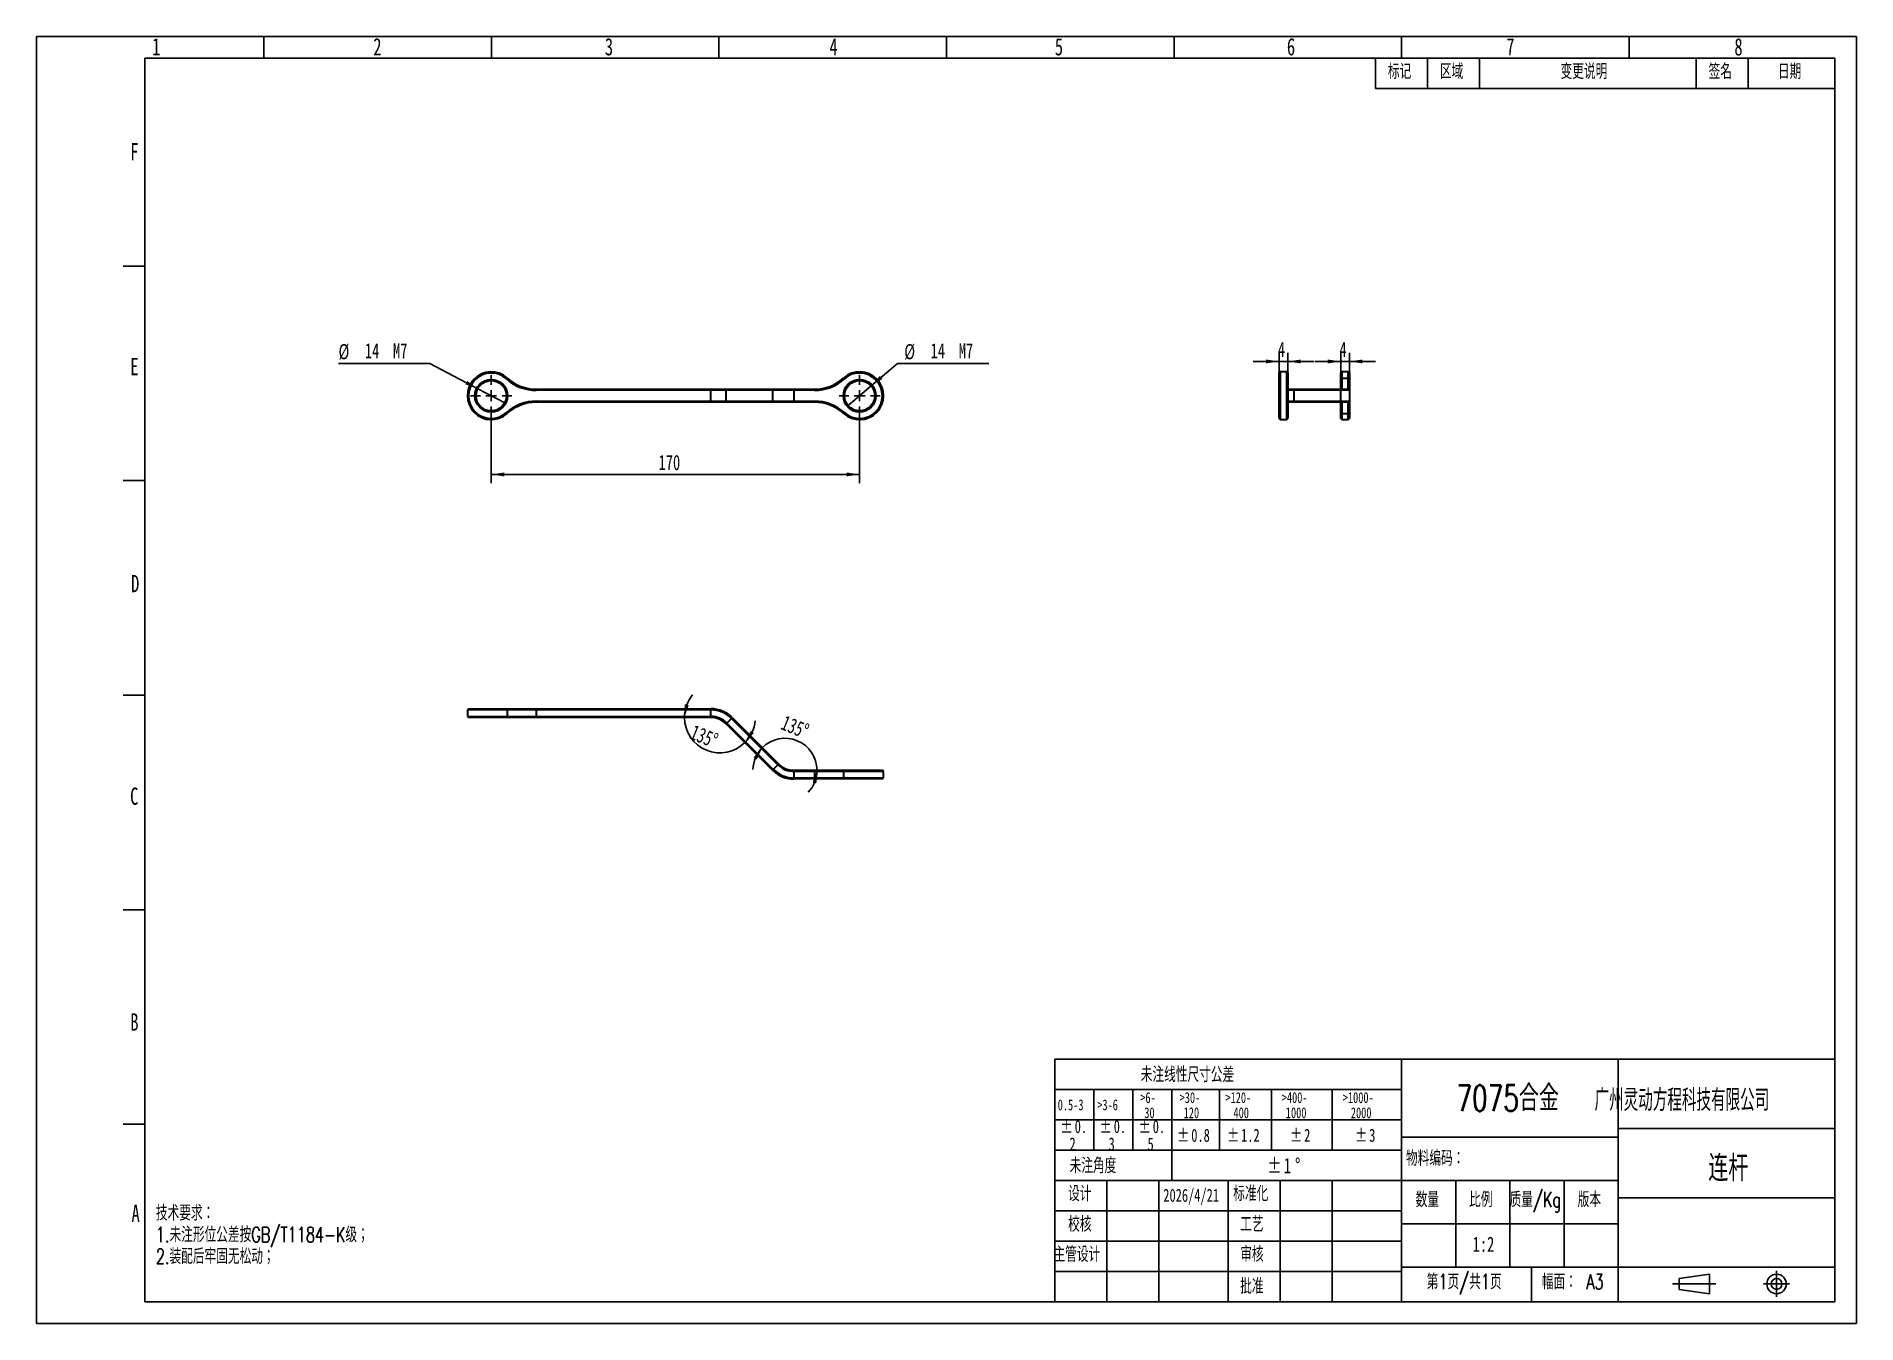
# Model space of a CAD drawing. Header units: millimetres. Extents: x 0 to 420, y 0 to 297.
import ezdxf

# ---------------------------------------------------------------- set-up
doc = ezdxf.new("R2010")
doc.units = ezdxf.units.MM
doc.linetypes.add('CENTERX2', pattern=[20.32, 12.7, -2.54, 2.54, -2.54])
for name, color, linetype in [('中心线', 6, 'CENTERX2'), ('尺寸线', 5, 'Continuous'), ('细实线', 7, 'Continuous')]:
    doc.layers.add(name, color=color, linetype=linetype)
doc.layers.add('图框', color=7, linetype='Continuous', lineweight=50)
doc.layers.add('粗实线', color=7, linetype='Continuous', lineweight=25)
doc.styles.add('SLDTEXTSTYLE0', font='TXT', dxfattribs={"width": 0.7, "bigfont": 'bigfont'})
doc.styles.add('SLDTEXTSTYLE1', font='TXT', dxfattribs={"width": 0.7})
doc.styles.add('SLDTEXTSTYLE2', font='TXT', dxfattribs={"width": 0.610802, "bigfont": 'bigfont'})
doc.dimstyles.new('SLDDIMSTYLE0', dxfattribs={"dimtxt": 3.5, "dimasz": 3, "dimexe": 0, "dimexo": 0.0625, "dimgap": 0.875, "dimtad": 2, "dimlfac": 2, "dimrnd": 1e-09, "dimzin": 12, "dimdsep": 46, "dimtxsty": 'SLDTEXTSTYLE1', "dimblk1": 'NONE', "dimsah": 1, "dimcen": 0, "dimadec": 0, "dimazin": 3, "dimtfac": 1, "dimtmove": 0, "dimatfit": 3, "dimldrblk": 'NONE', "dimfxl": 0, "dimfrac": 2, "dimtolj": 1, "dimtzin": 12, "dimarcsym": 0})
doc.dimstyles.new('SLDDIMSTYLE1', dxfattribs={"dimtxt": 3.5, "dimasz": 3, "dimexe": 0, "dimexo": 0.0625, "dimgap": 0.875, "dimtad": 2, "dimlfac": 2, "dimrnd": 1e-09, "dimzin": 12, "dimdsep": 46, "dimtxsty": 'SLDTEXTSTYLE1', "dimsah": 1, "dimcen": 0.09, "dimadec": 0, "dimazin": 3, "dimtfac": 1, "dimtofl": 0, "dimtmove": 0, "dimatfit": 3, "dimfxl": 0, "dimfrac": 2, "dimtolj": 1, "dimtzin": 12, "dimarcsym": 0})
doc.dimstyles.new('SLDDIMSTYLE2', dxfattribs={"dimtxt": 3.5, "dimasz": 3, "dimexe": 0, "dimexo": 0.0625, "dimgap": 0.875, "dimtad": 2, "dimlfac": 2, "dimrnd": 1e-09, "dimzin": 12, "dimdsep": 46, "dimtxsty": 'SLDTEXTSTYLE1', "dimsah": 1, "dimcen": 0.09, "dimadec": 0, "dimazin": 3, "dimtfac": 1, "dimtmove": 0, "dimatfit": 0, "dimfxl": 0, "dimfrac": 2, "dimtolj": 1, "dimtzin": 12, "dimarcsym": 0})
doc.dimstyles.new('SLDDIMSTYLE3', dxfattribs={"dimtxt": 3.5, "dimasz": 3, "dimexe": 0, "dimexo": 0.0625, "dimgap": 0.875, "dimtad": 2, "dimdec": 4, "dimlfac": 2, "dimzin": 12, "dimdsep": 46, "dimtxsty": 'SLDTEXTSTYLE1', "dimsah": 1, "dimcen": 0.09, "dimazin": 3, "dimtfac": 1, "dimtofl": 0, "dimtmove": 0, "dimatfit": 3, "dimfxl": 0, "dimfrac": 2, "dimtolj": 1, "dimtzin": 12, "dimarcsym": 0})

# ---------------------------------------------------------------- blocks, each defined once
blk = doc.blocks.new('SW_TABLEANNOTATION_0')
at = {"layer": '细实线', "color": 0}
for p, q in [((0, 0), (0, -7)), ((0, 0), (12, 0)), ((0, 0), (0, -7)), ((106, 0), (0, 0)), ((12, 0), (12, -7)), ((12, 0), (24, 0)), ((24, 0), (24, -7)), ((24, 0), (74, 0)), ((74, 0), (74, -7)), ((74, 0), (86, 0)), ((86, 0), (86, -7)), ((86, 0), (106, 0)), ((106, 0), (106, -7)), ((106, -7), (106, 0)), ((0, -7), (12, -7)), ((0, -7), (106, -7)), ((12, -7), (24, -7)), ((24, -7), (74, -7)), ((74, -7), (86, -7)), ((86, -7), (106, -7))]:
    blk.add_line(p, q, dxfattribs=at)
at = {"layer": '细实线', "color": 0, "char_height": 3.5, "attachment_point": 1, "style": 'SLDTEXTSTYLE0'}
for s, insert in [('标记', (2.85, -1.34)), ('区域', (14.85, -1.34)), ('变更说明', (42.7, -1.34)), ('签名', (76.85, -1.34)), ('日期', (92.85, -1.34))]:
    blk.add_mtext(s, dxfattribs=dict(at, insert=insert))
blk = doc.blocks.new('SW_TABLEANNOTATION_1')
at = {"layer": '细实线', "color": 0}
for p, q in [((0, 0), (0, -7)), ((0, 0), (9, 0)), ((9, 0), (18, 0)), ((18, 0), (27, 0)), ((27, 0), (38, 0)), ((38, 0), (50, 0)), ((50, 0), (64, 0)), ((64, 0), (80, 0)), ((80, 0), (80, -7)), ((0, -7), (0, -14)), ((0, -7), (9, -7)), ((9, -7), (9, -14)), ((9, -7), (18, -7)), ((18, -7), (18, -14)), ((18, -7), (27, -7)), ((27, -7), (27, -14)), ((27, -7), (38, -7)), ((38, -7), (38, -14)), ((38, -7), (50, -7)), ((50, -7), (50, -14)), ((50, -7), (64, -7)), ((64, -7), (64, -14)), ((64, -7), (80, -7)), ((80, -7), (80, -14)), ((0, -14), (0, -21)), ((0, -14), (9, -14)), ((9, -14), (9, -21)), ((9, -14), (18, -14)), ((18, -14), (18, -21)), ((18, -14), (27, -14)), ((27, -14), (27, -21)), ((27, -14), (38, -14)), ((38, -14), (38, -21)), ((38, -14), (50, -14)), ((50, -14), (50, -21)), ((50, -14), (64, -14)), ((64, -14), (64, -21)), ((64, -14), (80, -14)), ((80, -14), (80, -21)), ((0, -21), (0, -28)), ((0, -21), (9, -21)), ((9, -21), (18, -21)), ((18, -21), (27, -21)), ((27, -21), (27, -28)), ((27, -21), (27, -28)), ((27, -21), (38, -21)), ((38, -21), (50, -21)), ((50, -21), (64, -21)), ((64, -21), (80, -21)), ((80, -21), (80, -28)), ((0, -28), (9, -28)), ((9, -28), (18, -28)), ((18, -28), (27, -28)), ((27, -28), (38, -28)), ((38, -28), (50, -28)), ((50, -28), (64, -28)), ((64, -28), (80, -28))]:
    blk.add_line(p, q, dxfattribs=at)
at = {"layer": '细实线', "color": 0, "attachment_point": 1}
for s, insert, char_height, style in [('未注线性尺寸公差', (19.82, -1.79), 3.5, 'SLDTEXTSTYLE0'), ('>6-', (19.71, -7.6), 2.5, 'SLDTEXTSTYLE1'), ('>30-', (28.79, -7.6), 2.5, 'SLDTEXTSTYLE1'), ('>120-', (39.36, -7.6), 2.5, 'SLDTEXTSTYLE1'), ('>400-', (52.36, -7.6), 2.5, 'SLDTEXTSTYLE1'), ('>1000-', (66.44, -7.6), 2.5, 'SLDTEXTSTYLE1'), ('0.5-3', (0.66, -9.28), 2.5, 'SLDTEXTSTYLE1'), ('>3-6', (9.79, -9.28), 2.5, 'SLDTEXTSTYLE1'), ('30', (20.65, -11.1), 2.5, 'SLDTEXTSTYLE1'), ('120', (29.72, -11.1), 2.5, 'SLDTEXTSTYLE1'), ('400', (41.22, -11.1), 2.5, 'SLDTEXTSTYLE1'), ('1000', (53.3, -11.1), 2.5, 'SLDTEXTSTYLE1'), ('2000', (68.3, -11.1), 2.5, 'SLDTEXTSTYLE1'), ('%%p', (1.3, -14.03), 3, 'SLDTEXTSTYLE1'), ('0.', (4.59, -14.03), 3, 'SLDTEXTSTYLE1'), ('%%p', (10.3, -14.03), 3, 'SLDTEXTSTYLE1'), ('0.', (13.59, -14.03), 3, 'SLDTEXTSTYLE1'), ('%%p', (19.3, -14.03), 3, 'SLDTEXTSTYLE1'), ('0.', (22.59, -14.03), 3, 'SLDTEXTSTYLE1'), ('%%p', (28.19, -16.05), 3, 'SLDTEXTSTYLE1'), ('0.8', (31.48, -16.05), 3, 'SLDTEXTSTYLE1'), ('%%p', (39.69, -16.05), 3, 'SLDTEXTSTYLE1'), ('1.2', (42.98, -16.05), 3, 'SLDTEXTSTYLE1'), ('%%p', (54.25, -16.05), 3, 'SLDTEXTSTYLE1'), ('2', (57.53, -16.05), 3, 'SLDTEXTSTYLE1'), ('%%p', (69.25, -16.05), 3, 'SLDTEXTSTYLE1'), ('3', (72.53, -16.05), 3, 'SLDTEXTSTYLE1'), ('2', (3.39, -18.06), 3, 'SLDTEXTSTYLE1'), ('3', (12.39, -18.06), 3, 'SLDTEXTSTYLE1'), ('5', (21.39, -18.06), 3, 'SLDTEXTSTYLE1'), ('未注角度', (3.41, -22.79), 3.5, 'SLDTEXTSTYLE0'), ('%%p', (49.01, -22.79), 3.5, 'SLDTEXTSTYLE1'), ('1', (52.84, -22.79), 3.5, 'SLDTEXTSTYLE1'), ('%%d', (55.43, -22.79), 3.5, 'SLDTEXTSTYLE1')]:
    blk.add_mtext(s, dxfattribs=dict(at, insert=insert, char_height=char_height, style=style))
blk = doc.blocks.new('_D')
at = {"layer": '尺寸线'}
for p, q in [((90.79, 221.5), (69.72, 221.5)), ((101.85, 215.71), (90.79, 221.5)), ((108.05, 212.46), (101.85, 215.71))]:
    blk.add_line(p, q, dxfattribs=at)
blk.add_solid([(101.85, 215.71), (99.4, 217.5), (98.98, 216.7)], dxfattribs=at)
at = {"layer": '尺寸线', "char_height": 3.5, "attachment_point": 1, "style": 'SLDTEXTSTYLE1'}
for s, insert in [('%%c', (69.72, 226.01)), ('14', (75.8, 226.21)), ('M7', (82.29, 226.21))]:
    blk.add_mtext(s, dxfattribs=dict(at, insert=insert))
blk = doc.blocks.new('_None')
blk = doc.blocks.new('_D_1')
at = {"layer": '尺寸线'}
for p, q in [((192.62, 216.35), (198.68, 221.5)), ((198.68, 221.5), (219.75, 221.5)), ((187.28, 211.82), (192.62, 216.35))]:
    blk.add_line(p, q, dxfattribs=at)
blk.add_solid([(192.62, 216.35), (195.19, 217.95), (194.61, 218.64)], dxfattribs=at)
at = {"layer": '尺寸线', "char_height": 3.5, "attachment_point": 1, "style": 'SLDTEXTSTYLE1'}
for s, insert in [('%%c', (200.27, 226.01)), ('14', (206.34, 226.21)), ('M7', (212.83, 226.21))]:
    blk.add_mtext(s, dxfattribs=dict(at, insert=insert))
blk = doc.blocks.new('_D_2')
at = {"layer": '尺寸线'}
for p, q in [((104.95, 209.34), (104.95, 193.93)), ((189.95, 209.34), (189.95, 193.93)), ((104.95, 195.93), (189.95, 195.93))]:
    blk.add_line(p, q, dxfattribs=at)
for points in [[(104.95, 195.93), (107.95, 195.48), (107.95, 196.38)], [(189.95, 195.93), (186.95, 196.38), (186.95, 195.48)]]:
    blk.add_solid(points, dxfattribs=at)
at = {"layer": '尺寸线', "insert": (143.56, 200.44), "char_height": 3.5, "attachment_point": 1, "style": 'SLDTEXTSTYLE1'}
blk.add_mtext('170', dxfattribs=at)
blk = doc.blocks.new('SW_CENTERMARKSYMBOL_0')
at = {"layer": '中心线', "color": 0}
for p, q in [((0, 2.5), (0, 4.75)), ((-2.5, 0), (-4.75, 0)), ((0, 0), (-1.25, 0)), ((0, 0), (0, 1.25)), ((0, 0), (0, -1.25)), ((0, 0), (1.25, 0)), ((2.5, 0), (4.75, 0)), ((0, -2.5), (0, -4.75))]:
    blk.add_line(p, q, dxfattribs=at)
blk = doc.blocks.new('SW_CENTERMARKSYMBOL_1')
at = {"layer": '中心线', "color": 0}
for p, q in [((0, 2.5), (0, 4.75)), ((-2.5, 0), (-4.75, 0)), ((0, 0), (-1.25, 0)), ((0, 0), (0, 1.25)), ((0, 0), (0, -1.25)), ((0, 0), (1.25, 0)), ((2.5, 0), (4.75, 0)), ((0, -2.5), (0, -4.75))]:
    blk.add_line(p, q, dxfattribs=at)
blk = doc.blocks.new('_D_3')
at = {"layer": '尺寸线'}
for p, q in [((286.76, 219.34), (286.76, 224)), ((288.76, 219.34), (288.76, 224)), ((286.76, 222), (280.76, 222)), ((288.76, 222), (286.76, 222)), ((288.76, 222), (294.76, 222))]:
    blk.add_line(p, q, dxfattribs=at)
for points in [[(286.76, 222), (283.76, 222.45), (283.76, 221.55)], [(288.76, 222), (291.76, 221.55), (291.76, 222.45)]]:
    blk.add_solid(points, dxfattribs=at)
at = {"layer": '尺寸线', "insert": (286.46, 226.51), "char_height": 3.5, "attachment_point": 1, "style": 'SLDTEXTSTYLE1'}
blk.add_mtext('4', dxfattribs=at)
blk = doc.blocks.new('_D_4')
at = {"layer": '尺寸线'}
for p, q in [((300.96, 219.34), (300.96, 224)), ((302.96, 219.34), (302.96, 224)), ((300.96, 222), (294.96, 222)), ((300.96, 222), (302.96, 222)), ((302.96, 222), (308.96, 222))]:
    blk.add_line(p, q, dxfattribs=at)
for points in [[(300.96, 222), (297.96, 222.45), (297.96, 221.55)], [(302.96, 222), (305.96, 221.55), (305.96, 222.45)]]:
    blk.add_solid(points, dxfattribs=at)
at = {"layer": '尺寸线', "insert": (300.66, 226.51), "char_height": 3.5, "attachment_point": 1, "style": 'SLDTEXTSTYLE1'}
blk.add_mtext('4', dxfattribs=at)
blk = doc.blocks.new('_D_5')
at = {"layer": '尺寸线'}
for start, end in [(0, 135), (135, 178.3498), (316.6502, 0)]:
    blk.add_arc((172.73, 127.66), 7.39, start, end, dxfattribs=at)
for points in [[(167.51, 132.88), (165.46, 130.65), (166.21, 130.14)], [(180.12, 127.66), (179.1, 124.8), (179.99, 124.63)]]:
    blk.add_solid(points, dxfattribs=at)
at = {"layer": '尺寸线', "insert": (172.86, 140.49), "char_height": 3.5, "attachment_point": 1, "rotation": 337.5, "style": 'SLDTEXTSTYLE1'}
blk.add_mtext('135°', dxfattribs=at)
blk = doc.blocks.new('_D_6')
at = {"layer": '尺寸线'}
for start, end in [(140.312, 180), (180, 315), (315, 354.688)]:
    blk.add_arc((157.71, 139.86), 8.17, start, end, dxfattribs=at)
for points in [[(149.54, 139.86), (150.51, 142.73), (149.62, 142.89)], [(163.48, 134.08), (165.57, 136.28), (164.83, 136.8)]]:
    blk.add_solid(points, dxfattribs=at)
at = {"layer": '尺寸线', "insert": (151.88, 138.31), "char_height": 3.5, "attachment_point": 1, "rotation": 337.5, "style": 'SLDTEXTSTYLE1'}
blk.add_mtext('135°', dxfattribs=at)

msp = doc.modelspace()

# ---------------------------------------------------------------- linework, layer by layer
at = {"color": 7, "linetype": 'Continuous', "lineweight": 35}
for p, q in [((287.009695, 219.587151), (286.759695, 219.337151)), ((286.759695, 208.837151), (286.759695, 219.337151)), ((288.509695, 219.587151), (287.009695, 219.587151)), ((287.009695, 219.587151), (287.009695, 208.587151)), ((288.759695, 219.337151), (288.509695, 219.587151)), ((288.509695, 208.587151), (288.509695, 219.587151)), ((288.759695, 219.337151), (288.759695, 208.837151)), ((301.208896, 219.587151), (300.958896, 219.337151)), ((300.958896, 217.982312), (300.958896, 219.337151)), ((302.708896, 219.587151), (301.208896, 219.587151)), ((301.208896, 219.587151), (301.208896, 218.167796)), ((302.958896, 219.337151), (302.708896, 219.587151)), ((302.708896, 218.167796), (302.708896, 219.587151)), ((302.958896, 219.337151), (302.958896, 217.982312)), ((108.468486, 217.982312), (108.636104, 218.167796)), ((115.340817, 215.337151), (115.340817, 215.587151)), ((115.340817, 215.587151), (155.634789, 215.587151)), ((155.634789, 215.337151), (115.340817, 215.337151)), ((155.634789, 215.337151), (155.634789, 215.587151)), ((155.634789, 215.587151), (159.3471, 215.587151)), ((159.170323, 215.337151), (155.634789, 215.337151)), ((155.634789, 212.837151), (155.634789, 215.337151)), ((159.170323, 215.337151), (159.3471, 215.587151)), ((169.854805, 215.337151), (159.170323, 215.337151)), ((159.170323, 212.837151), (159.170323, 215.337151)), ((159.3471, 215.587151), (170.031582, 215.587151)), ((169.854805, 215.337151), (170.031582, 215.587151)), ((174.804553, 215.337151), (169.854805, 215.337151)), ((169.854805, 215.337151), (169.854805, 212.837151)), ((170.031582, 215.587151), (174.804553, 215.587151)), ((174.804553, 215.337151), (174.804553, 215.587151)), ((174.804553, 215.587151), (179.556053, 215.587151)), ((179.556053, 215.337151), (174.804553, 215.337151)), ((174.804553, 215.337151), (174.804553, 212.837151)), ((179.556053, 215.337151), (179.556053, 215.587151)), ((186.428384, 217.982312), (186.260766, 218.167796)), ((288.759695, 215.587151), (290.047385, 215.587151)), ((290.224161, 215.337151), (288.759695, 215.337151)), ((290.224161, 215.337151), (290.047385, 215.587151)), ((290.047385, 215.587151), (300.731866, 215.587151)), ((290.224161, 212.837151), (290.224161, 215.337151)), ((300.908643, 215.337151), (290.224161, 215.337151)), ((300.908643, 215.337151), (300.731866, 215.587151)), ((300.731866, 215.587151), (302.708896, 215.587151)), ((300.908643, 215.337151), (300.908643, 212.837151)), ((302.958896, 215.337151), (300.908643, 215.337151)), ((301.208896, 218.167796), (300.958896, 217.982312)), ((300.958896, 215.587151), (300.958896, 217.982312)), ((301.208896, 218.167796), (301.208896, 215.587151)), ((301.208896, 218.167796), (302.708896, 218.167796)), ((302.708896, 215.587151), (302.708896, 218.167796)), ((302.958896, 217.982312), (302.708896, 218.167796)), ((302.958896, 215.337151), (302.708896, 215.587151)), ((302.958896, 217.982312), (302.958896, 215.337151)), ((302.958896, 215.337151), (302.958896, 212.837151)), ((108.636104, 210.006506), (108.468486, 210.19199)), ((115.340817, 212.837151), (155.634789, 212.837151)), ((115.340817, 212.587151), (115.340817, 212.837151)), ((155.634789, 212.587151), (115.340817, 212.587151)), ((155.634789, 212.837151), (159.170323, 212.837151)), ((155.634789, 212.587151), (155.634789, 212.837151)), ((159.3471, 212.587151), (155.634789, 212.587151)), ((159.170323, 212.837151), (169.854805, 212.837151)), ((159.3471, 212.587151), (159.170323, 212.837151)), ((170.031582, 212.587151), (159.3471, 212.587151)), ((169.854805, 212.837151), (174.804553, 212.837151)), ((170.031582, 212.587151), (169.854805, 212.837151)), ((174.804553, 212.587151), (170.031582, 212.587151)), ((174.804553, 212.837151), (179.556053, 212.837151)), ((174.804553, 212.587151), (174.804553, 212.837151)), ((179.556053, 212.587151), (174.804553, 212.587151)), ((179.556053, 212.587151), (179.556053, 212.837151)), ((186.260766, 210.006506), (186.428384, 210.19199)), ((288.759695, 212.837151), (290.224161, 212.837151)), ((290.047385, 212.587151), (288.759695, 212.587151)), ((290.047385, 212.587151), (290.224161, 212.837151)), ((300.731866, 212.587151), (290.047385, 212.587151)), ((290.224161, 212.837151), (300.908643, 212.837151)), ((300.731866, 212.587151), (300.908643, 212.837151)), ((302.708896, 212.587151), (300.731866, 212.587151)), ((300.908643, 212.837151), (302.958896, 212.837151)), ((300.958896, 210.19199), (300.958896, 212.587151)), ((300.958896, 210.19199), (301.208896, 210.006506)), ((300.958896, 208.837151), (300.958896, 210.19199)), ((301.208896, 212.587151), (301.208896, 210.006506)), ((301.208896, 210.006506), (302.708896, 210.006506)), ((301.208896, 210.006506), (301.208896, 208.587151)), ((302.708896, 212.587151), (302.958896, 212.837151)), ((302.708896, 210.006506), (302.708896, 212.587151)), ((302.708896, 210.006506), (302.958896, 210.19199)), ((302.708896, 208.587151), (302.708896, 210.006506)), ((302.958896, 212.837151), (302.958896, 210.19199)), ((302.958896, 210.19199), (302.958896, 208.837151)), ((286.759695, 208.837151), (287.009695, 208.587151)), ((287.009695, 208.587151), (288.509695, 208.587151)), ((288.509695, 208.587151), (288.759695, 208.837151)), ((300.958896, 208.837151), (301.208896, 208.587151)), ((301.208896, 208.587151), (302.708896, 208.587151)), ((302.708896, 208.587151), (302.958896, 208.837151)), ((99.698512, 141.858514), (99.448512, 141.608514)), ((99.448512, 141.608514), (99.448512, 140.108514)), ((108.636104, 141.608514), (99.448512, 141.608514)), ((99.448512, 140.108514), (99.698512, 139.858514)), ((99.448512, 140.108514), (108.636104, 140.108514)), ((99.698512, 141.858514), (108.468486, 141.858514)), ((108.468486, 139.858514), (99.698512, 139.858514)), ((108.636104, 141.608514), (108.468486, 141.858514)), ((108.468486, 141.858514), (115.340817, 141.858514)), ((108.468486, 139.858514), (108.636104, 140.108514)), ((115.340817, 139.858514), (108.468486, 139.858514)), ((108.636104, 141.608514), (108.636104, 140.108514)), ((115.340817, 141.608514), (108.636104, 141.608514)), ((108.636104, 140.108514), (115.340817, 140.108514)), ((115.340817, 141.608514), (115.340817, 141.858514)), ((115.340817, 141.858514), (155.634789, 141.858514)), ((115.340817, 141.608514), (115.340817, 140.108514)), ((155.634789, 141.608514), (115.340817, 141.608514)), ((115.340817, 139.858514), (115.340817, 140.108514)), ((115.340817, 140.108514), (155.634789, 140.108514)), ((155.634789, 139.858514), (115.340817, 139.858514)), ((155.634789, 141.608514), (155.634789, 141.858514)), ((155.634789, 140.108514), (155.634789, 141.608514)), ((155.634789, 139.858514), (155.634789, 140.108514)), ((159.3471, 138.570825), (160.40776, 139.631485)), ((160.40776, 139.631485), (160.584537, 139.808262)), ((171.092242, 128.947003), (160.40776, 139.631485)), ((160.584537, 139.808262), (171.269019, 129.12378)), ((159.170323, 138.394048), (159.3471, 138.570825)), ((169.854805, 127.709566), (159.170323, 138.394048)), ((159.3471, 138.570825), (170.031582, 127.886343)), ((169.854805, 127.709566), (170.031582, 127.886343)), ((171.092242, 128.947003), (170.031582, 127.886343)), ((171.092242, 128.947003), (171.269019, 129.12378)), ((174.804553, 127.409314), (174.804553, 127.659314)), ((174.804553, 127.659314), (179.556053, 127.659314)), ((174.804553, 127.409314), (174.804553, 125.909314)), ((179.556053, 127.409314), (174.804553, 127.409314)), ((179.556053, 127.409314), (179.556053, 127.659314)), ((179.556053, 127.659314), (186.428384, 127.659314)), ((186.260766, 127.409314), (179.556053, 127.409314)), ((179.556053, 127.409314), (179.556053, 125.909314)), ((186.260766, 127.409314), (186.428384, 127.659314)), ((195.448358, 127.409314), (186.260766, 127.409314)), ((186.260766, 127.409314), (186.260766, 125.909314)), ((186.428384, 127.659314), (195.198358, 127.659314)), ((195.448358, 127.409314), (195.198358, 127.659314)), ((195.448358, 125.909314), (195.448358, 127.409314)), ((174.804553, 125.909314), (179.556053, 125.909314)), ((174.804553, 125.659314), (174.804553, 125.909314)), ((179.556053, 125.659314), (174.804553, 125.659314)), ((179.556053, 125.909314), (186.260766, 125.909314)), ((179.556053, 125.659314), (179.556053, 125.909314)), ((186.428384, 125.659314), (179.556053, 125.659314)), ((186.260766, 125.909314), (195.448358, 125.909314)), ((186.428384, 125.659314), (186.260766, 125.909314)), ((195.198358, 125.659314), (186.428384, 125.659314)), ((195.198358, 125.659314), (195.448358, 125.909314))]:
    msp.add_line(p, q, dxfattribs=at)
for centre, radius in [((104.948512, 214.087151), 3.75), ((104.948512, 214.087151), 3.5), ((189.948358, 214.087151), 3.75), ((189.948358, 214.087151), 3.5)]:
    msp.add_circle(centre, radius, dxfattribs=at)
for centre, radius, start, end in [((104.948512, 214.087151), 5.5, 47.89655113, 312.10344887), ((104.948512, 214.087151), 5.25, 47.89655113, 312.10344887), ((189.948358, 214.087151), 5.5, 227.89655113, 132.10344887), ((189.948358, 214.087151), 5.25, 227.89655113, 132.10344887), ((115.340817, 225.587151), 10.25, 227.89655113, 270), ((115.340817, 225.587151), 10, 227.89655113, 270), ((179.556053, 225.587151), 10, 270, 312.10344887), ((179.556053, 225.587151), 10.25, 270, 312.10344887), ((115.340817, 202.587151), 10.25, 90, 132.10344887), ((115.340817, 202.587151), 10, 90, 132.10344887), ((179.556053, 202.587151), 10.25, 47.89655113, 90), ((179.556053, 202.587151), 10, 47.89655113, 90), ((155.634789, 134.858514), 7, 45, 90), ((155.634789, 134.858514), 6.75, 45, 90), ((155.634789, 134.858514), 5.25, 45, 90), ((155.634789, 134.858514), 5, 45, 90), ((174.804553, 132.659314), 7, 225, 270), ((174.804553, 132.659314), 6.75, 225, 270), ((174.804553, 132.659314), 5.25, 225, 270), ((174.804553, 132.659314), 5, 225, 270)]:
    msp.add_arc(centre, radius, start, end, dxfattribs=at)
at = {"layer": '中心线'}
for p, q in [((377.543173, 9.149874), (387.543173, 9.149874)), ((398.532236, 9.149874), (404.532236, 9.149874)), ((401.532236, 12.149874), (401.532236, 6.149874))]:
    msp.add_line(p, q, dxfattribs=at)
at = {"layer": '粗实线'}
for p, q in [((25, 292), (25, 5)), ((25, 292), (415, 292)), ((415, 292), (415, 5)), ((235, 61), (415, 61)), ((235, 61), (235, 5)), ((379.043173, 10.399874), (386.043173, 11.399874)), ((379.043173, 10.399874), (379.043173, 7.899874)), ((386.043173, 11.399874), (386.043173, 6.899874)), ((25, 5), (415, 5)), ((379.043173, 7.899874), (386.043173, 6.899874))]:
    msp.add_line(p, q, dxfattribs=at)
for radius in [2.25, 1.25]:
    msp.add_circle((401.532236, 9.149874), radius, dxfattribs=at)
at = {"layer": '细实线'}
for p, q in [((0, 297), (420, 297)), ((0, 297), (0, 0)), ((52.5, 292), (52.5, 297)), ((105, 292), (105, 297)), ((157.5, 292), (157.5, 297)), ((210, 292), (210, 297)), ((262.5, 292), (262.5, 297)), ((315, 292), (315, 297)), ((367.5, 292), (367.5, 297)), ((420, 297), (420, 0)), ((25, 244), (20, 244)), ((25, 194.5), (20, 194.5)), ((25, 145), (20, 145)), ((25, 95.5), (20, 95.5)), ((315, 61), (315, 5)), ((365, 61), (365, 5)), ((25, 46), (20, 46)), ((315, 43), (365, 43)), ((415, 45), (365, 45)), ((235, 33), (315, 33)), ((247, 5), (247, 33)), ((259, 33), (259, 5)), ((275, 5), (275, 33)), ((287, 5), (287, 33)), ((299, 33), (299, 5)), ((315, 33), (365, 33)), ((327.5, 33), (327.5, 13)), ((340, 33), (340, 13)), ((352.5, 33), (352.5, 13)), ((235, 26), (315, 26)), ((415, 29), (365, 29)), ((365, 23), (315, 23)), ((235, 19), (315, 19)), ((365, 13), (315, 13)), ((345, 5), (345, 13)), ((365, 13), (415, 13)), ((315, 12), (235, 12)), ((0, 0), (420, 0))]:
    msp.add_line(p, q, dxfattribs=at)

# ---------------------------------------------------------------- block references
at = {"layer": '中心线'}
for name, p in [('SW_CENTERMARKSYMBOL_1', (104.948512, 214.087151)), ('SW_CENTERMARKSYMBOL_0', (189.948358, 214.087151))]:
    msp.add_blockref(name, p, dxfattribs=at)
at = {"layer": '细实线'}
for name, p in [('SW_TABLEANNOTATION_0', (309, 292)), ('SW_TABLEANNOTATION_1', (234.998055, 60.998925))]:
    msp.add_blockref(name, p, dxfattribs=at)

# ---------------------------------------------------------------- texts
at = {"layer": '图框'}
for s, insert, char_height, attachment_point, style in [('1', (26.702939, 296.623391), 4, 1, 'SLDTEXTSTYLE1'), ('2', (77.732555, 296.623391), 4, 1, 'SLDTEXTSTYLE1'), ('3', (131.163418, 296.623391), 4, 1, 'SLDTEXTSTYLE1'), ('4', (182.98966, 296.623391), 4, 1, 'SLDTEXTSTYLE1'), ('5', (234.992972, 296.623391), 4, 1, 'SLDTEXTSTYLE1'), ('6', (288.543162, 296.623391), 4, 1, 'SLDTEXTSTYLE1'), ('7', (339.164442, 296.623391), 4, 1, 'SLDTEXTSTYLE1'), ('8', (391.795948, 296.588661), 4, 1, 'SLDTEXTSTYLE1'), ('F', (21.66399, 272.40308), 4, 1, 'SLDTEXTSTYLE1'), ('E', (21.66399, 222.810702), 4, 1, 'SLDTEXTSTYLE1'), ('D', (21.841526, 172.741391), 4, 1, 'SLDTEXTSTYLE1'), ('C', (21.619546, 123.701354), 4, 1, 'SLDTEXTSTYLE1'), ('B', (21.66399, 71.591131), 4, 1, 'SLDTEXTSTYLE1'), ('7075合金', (339.492185, 55.02375), 6, 2, 'SLDTEXTSTYLE0'), ('广州灵动方程科技有限公司', (359.537537, 54.079127), 5, 1, 'SLDTEXTSTYLE2'), ('物料编码：', (316.024069, 39.885705), 3.5, 1, 'SLDTEXTSTYLE0'), ('连杆', (390.394568, 38.839217), 6, 2, 'SLDTEXTSTYLE0'), ('设计', (238.070141, 31.739876), 3.5, 1, 'SLDTEXTSTYLE0'), ('2026/4/21', (260.025994, 31.105064), 3, 1, 'SLDTEXTSTYLE1'), ('标准化', (276.163725, 31.739876), 3.5, 1, 'SLDTEXTSTYLE0'), ('数量', (318.259541, 30.366253), 3.5, 1, 'SLDTEXTSTYLE0'), ('比例', (330.594975, 30.366253), 3.5, 1, 'SLDTEXTSTYLE0'), ('质量/Kg', (339.927296, 30.366253), 3.5, 1, 'SLDTEXTSTYLE0'), ('版本', (355.65075, 30.366253), 3.5, 1, 'SLDTEXTSTYLE0'), ('A', (21.945049, 27.434048), 4, 1, 'SLDTEXTSTYLE1'), ('技术要求：', (27.560889, 27.272165), 3.5, 1, 'SLDTEXTSTYLE0'), ('1.未注形位公差按GB/T1184-K级；', (27.560889, 22.272165), 3.5, 1, 'SLDTEXTSTYLE0'), ('校核', (238.070141, 24.6818), 3.5, 1, 'SLDTEXTSTYLE0'), ('工艺', (277.769696, 24.6818), 3.5, 1, 'SLDTEXTSTYLE0'), ('2.装配后牢固无松动；', (27.560889, 17.272165), 3.5, 1, 'SLDTEXTSTYLE0'), ('主管设计', (234.696083, 17.729509), 3.5, 1, 'SLDTEXTSTYLE0'), ('审核', (277.769696, 17.764804), 3.5, 1, 'SLDTEXTSTYLE0'), ('1:2', (331.405845, 20.063883), 3.5, 1, 'SLDTEXTSTYLE1'), ('批准', (277.769696, 10.390009), 3.5, 1, 'SLDTEXTSTYLE0'), ('第1页/共1页', (320.814158, 11.405671), 3.5, 1, 'SLDTEXTSTYLE0'), ('幅面： A3', (347.371642, 11.405671), 3.5, 1, 'SLDTEXTSTYLE0')]:
    msp.add_mtext(s, dxfattribs=dict(at, insert=insert, char_height=char_height, attachment_point=attachment_point, style=style))

# ---------------------------------------------------------------- dimensions: what is measured, and where the dimension line sits
at = {"layer": '尺寸线'}
for p1, p2, picture, middle in [((108.049158, 212.463576), (101.847866, 215.710726), '_D', (79.464447, 224.793361)), ((187.280389, 211.821772), (192.616327, 216.35253), '_D_1', (210.005871, 224.793361))]:
    dim = msp.add_diameter_dim_2p(p1=p1, p2=p2, text='<> M7', dimstyle='SLDDIMSTYLE0', dxfattribs=at)
    dim.commit()
    dim.dimension.update_dxf_attribs({"geometry": picture, "text_midpoint": middle, "dimtype": 163})
for base, p1, p2, dimstyle, picture, middle in [((286.759695, 222.001359), (288.759695, 219.337151), (286.759695, 219.337151), 'SLDDIMSTYLE2', '_D_3', (287.759695, 222.001359)), ((302.958896, 222.001359), (300.958896, 219.337151), (302.958896, 219.337151), 'SLDDIMSTYLE2', '_D_4', (301.958896, 222.001359)), ((189.948358, 195.926486), (104.948512, 209.337151), (189.948358, 209.337151), 'SLDDIMSTYLE1', '_D_2', (147.448435, 195.926486))]:
    dim = msp.add_linear_dim(base=base, p1=p1, p2=p2, dimstyle=dimstyle, dxfattribs=at)
    dim.commit()
    dim.dimension.update_dxf_attribs({"geometry": picture, "text_midpoint": middle, "dimtype": 160})
for base, line1, line2, picture, middle in [((154.579762, 132.311454), ((108.468486, 139.858514), (155.634789, 139.858514)), ((159.170323, 138.394048), (169.854805, 127.709566)), '_D_6', (154.579762, 132.311454)), ((175.560793, 134.48504), ((171.269019, 129.12378), (160.584537, 139.808262)), ((186.428384, 127.659314), (174.804553, 127.659314)), '_D_5', (175.560793, 134.48504))]:
    dim = msp.add_angular_dim_2l(base=base, line1=line1, line2=line2, dimstyle='SLDDIMSTYLE3', dxfattribs=at)
    dim.commit()
    dim.dimension.update_dxf_attribs({"geometry": picture, "text_midpoint": middle, "dimtype": 162})

doc.saveas('drawing.dxf')
